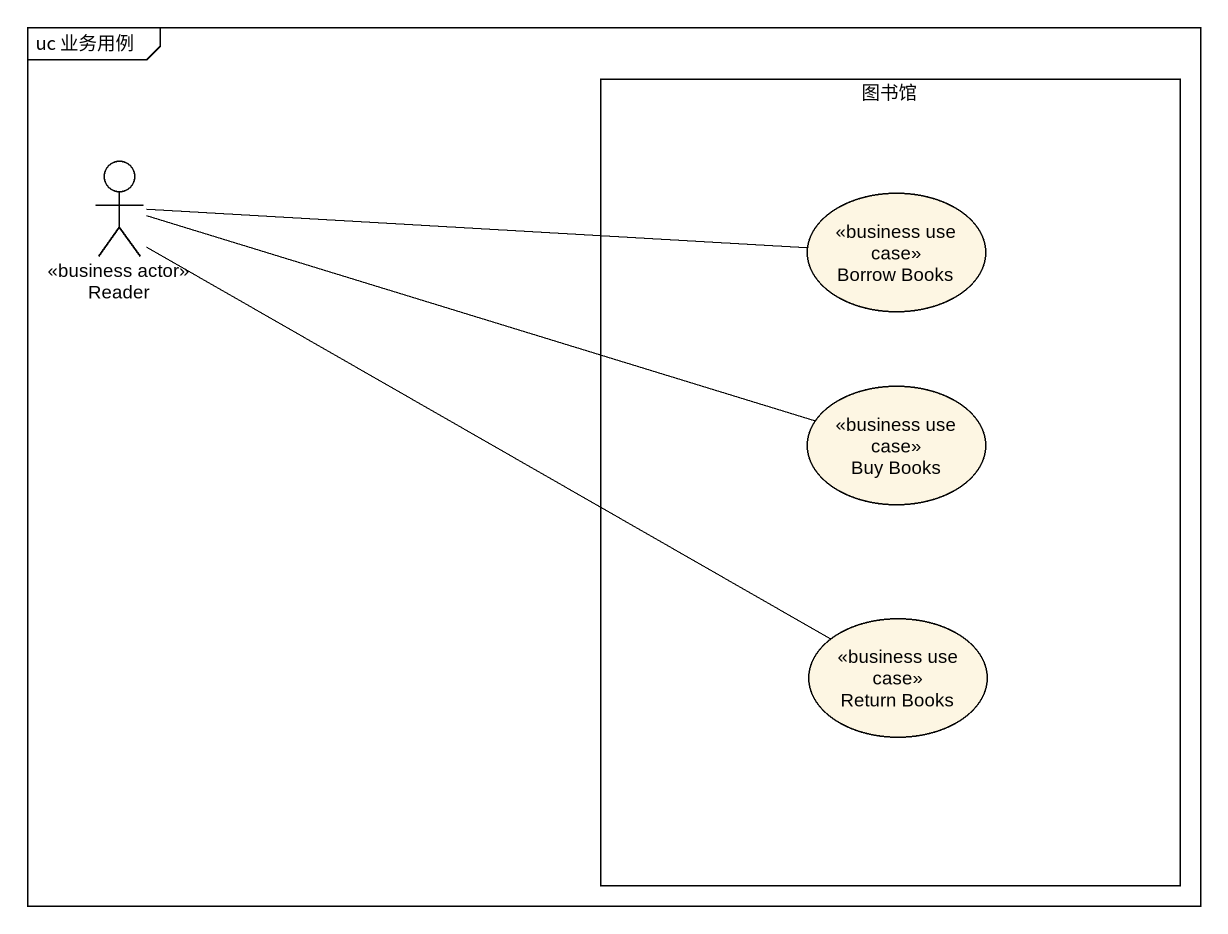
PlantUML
@startuml
mainframe uc 业务用例
rectangle 图书馆 {
  usecase "Borrow Books" as Borrow_Books <<business use case>>
  usecase "Buy Books" as Buy_Books <<business use case>>
  usecase "Return Books" as Return_Books <<business use case>>
}
actor Reader <<business actor>>
Reader -right- Borrow_Books
Reader -right- Buy_Books
Reader -right- Return_Books
@enduml
